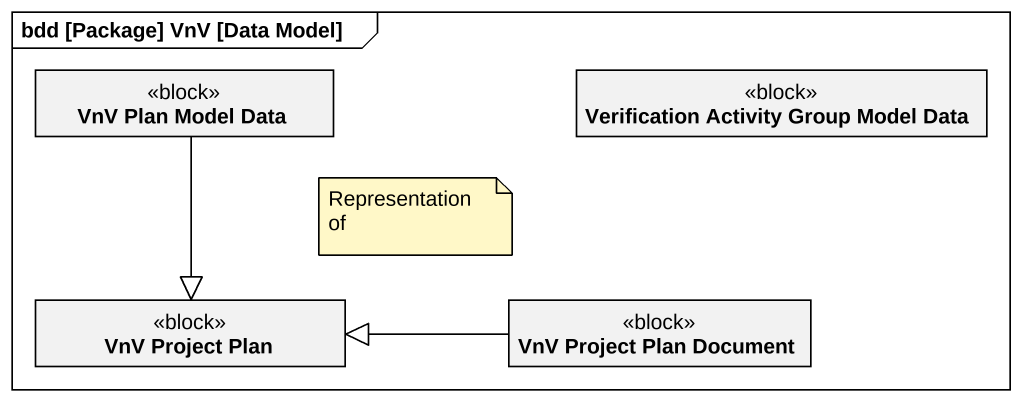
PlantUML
@startuml
mainframe bdd [Package] VnV [Data Model]
hide circle
hide empty members
class "VnV Plan Model Data" as VnV_Plan_Model_Data <<block>>
class "Verification Activity Group Model Data" as Verification_Activity_Group <<block>>
class "VnV Project Plan" as VnV_Project_Plan <<block>>
class "VnV Project Plan Document" as VnV_Project_Plan_Document <<block>>
VnV_Plan_Model_Data --|> VnV_Project_Plan
VnV_Project_Plan_Document -left-|> VnV_Project_Plan
note as N1
  Representation of
end note
@enduml
